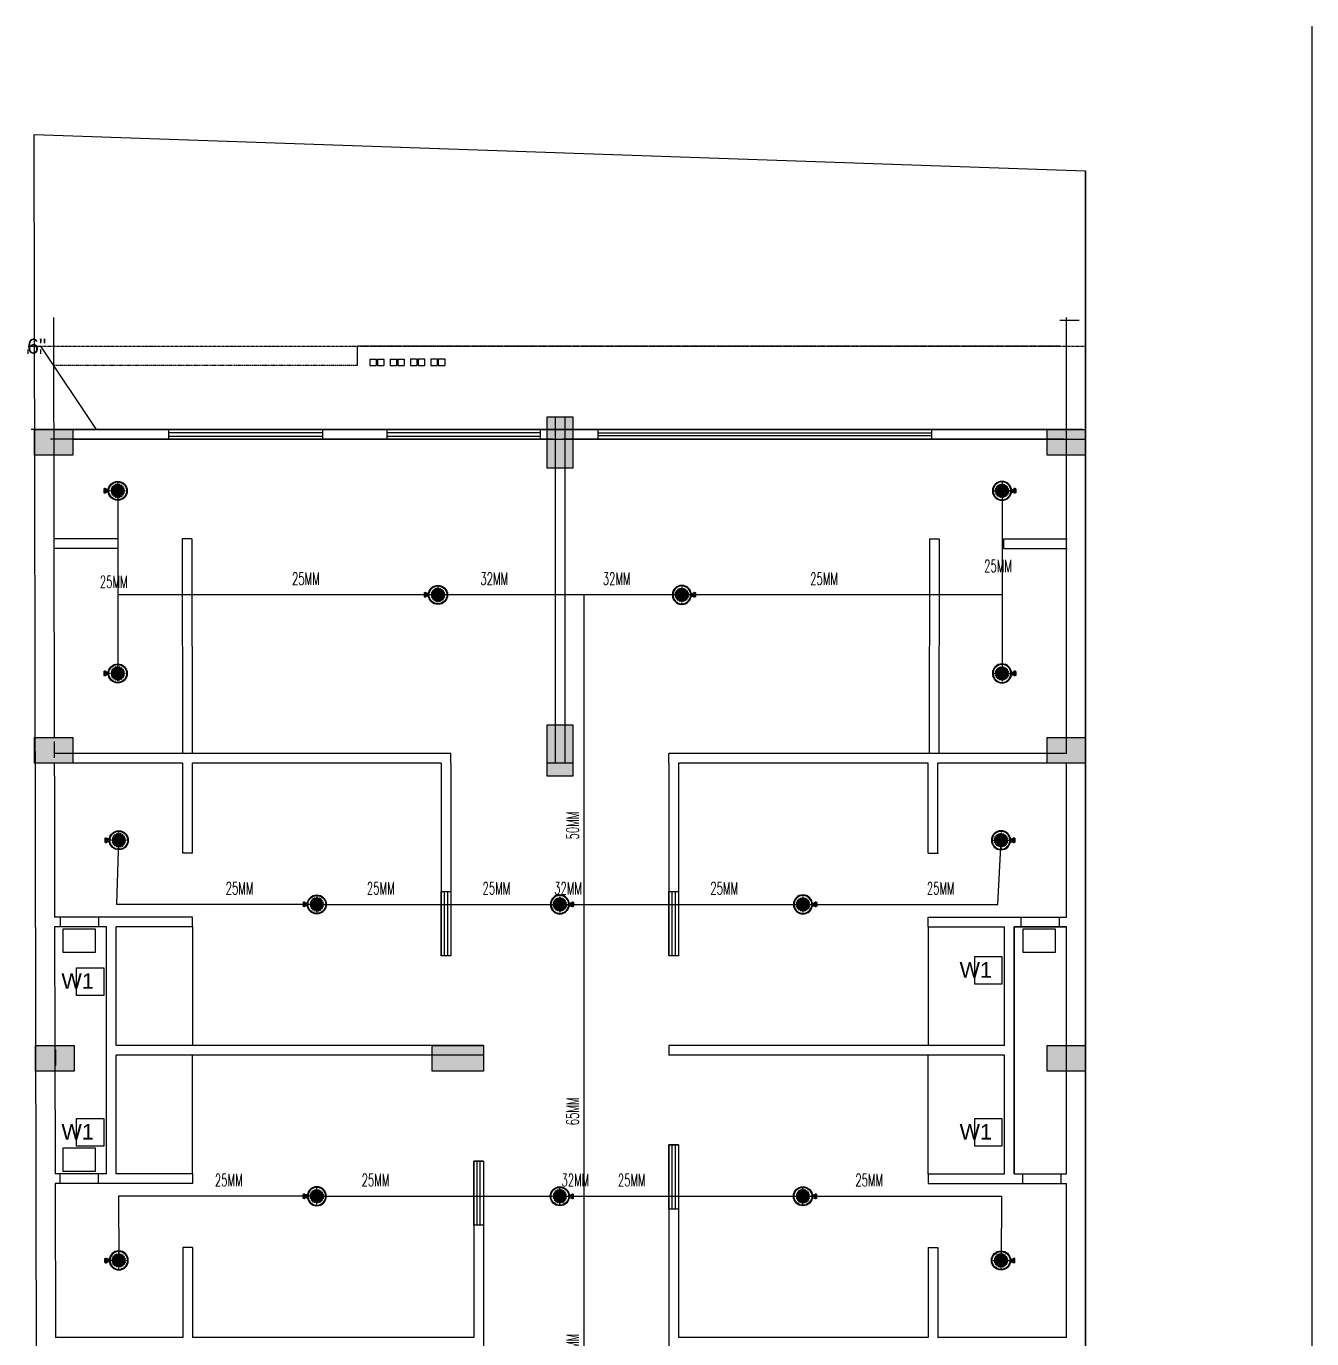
# Model space of a CAD drawing. Header units: inches. Extents: x 1162 to 4924, y 863 to 3182.
# Drawn here: x 2820 to 3421, y 2568 to 3182 of the extents above; entities that cross this region are included whole.
import ezdxf

# ---------------------------------------------------------------- set-up
doc = ezdxf.new("R2010")
doc.units = ezdxf.units.IN
doc.header["$MEASUREMENT"] = 0
doc.linetypes.add('CENTER', pattern=[2, 1.25, -0.25, 0.25, -0.25])
doc.linetypes.add('HIDDEN', pattern=[0.375, 0.25, -0.125])
for name, color, linetype in [('6', 7, 'Continuous'), ('DIM', 5, 'Continuous'), ('FATTN', 241, 'Continuous'), ('FITTING-FF-VISION', 1, 'Continuous'), ('SPR-3', 2, 'Continuous')]:
    doc.layers.add(name, color=color, linetype=linetype)
doc.layers.add('FIRE PIPE 100 MM', color=10, linetype='Continuous', lineweight=30)
doc.styles.get("Standard").update_dxf_attribs({"font": 'arial.ttf'})
doc.styles.add('TXT2', font='romans.shx', dxfattribs={"width": 0.75, "height": 200})
doc.dimstyles.new('GURU', dxfattribs={"dimscale": 0, "dimtxt": 18, "dimasz": 2, "dimexe": 3.5, "dimexo": 1.5, "dimgap": 2, "dimtad": 0, "dimdec": 1, "dimzin": 0, "dimdsep": 46, "dimlunit": 4, "dimtxsty": 'Standard', "dimcen": 4, "dimdle": 3.5, "dimclrd": 256, "dimclre": 256, "dimadec": 0, "dimazin": 3, "dimtfac": 1, "dimtdec": 1, "dimtmove": 1, "dimatfit": 1, "dimfxl": 1, "dimtolj": 1, "dimtzin": 0, "dimarcsym": 0})

# ---------------------------------------------------------------- blocks, each defined once
blk = doc.blocks.new('A$C55C7537F')
at = {"ltscale": 0.5}
blk.add_lwpolyline([(0, 12.72), (14.97, 12.72), (14.97, 1.68), (0, 1.68)], close=True, dxfattribs=at)
blk = doc.blocks.new('GR')
at = {"lineweight": -2, "ltscale": 0.5}
h = blk.add_hatch(color=6, dxfattribs=at)
h.dxf.hatch_style = 1
h.paths.add_polyline_path([(-1050617.69, -332445.8), (-1050629.69, -332445.8), (-1050629.69, -332469.8), (-1050617.69, -332469.8)])
h = blk.add_hatch(color=6, dxfattribs=at)
h.dxf.hatch_style = 1
h.paths.add_polyline_path([(-1050869.48, -332451.8), (-1050851.48, -332451.8), (-1050851.48, -332463.8), (-1050869.48, -332463.8)])
h = blk.add_hatch(color=6, dxfattribs=at)
h.dxf.hatch_style = 1
h.paths.add_polyline_path([(-1050395.78, -332451.8), (-1050377.78, -332451.8), (-1050377.78, -332463.8), (-1050395.78, -332463.8)])
h = blk.add_hatch(color=6, dxfattribs=at)
h.dxf.hatch_style = 1
h.paths.add_polyline_path([(-1050617.69, -332589.8), (-1050629.69, -332589.8), (-1050629.69, -332613.8), (-1050617.69, -332613.8)])
h = blk.add_hatch(color=6, dxfattribs=at)
h.dxf.hatch_style = 1
h.paths.add_polyline_path([(-1050869.48, -332595.8), (-1050851.48, -332595.8), (-1050851.48, -332607.8), (-1050869.48, -332607.8)])
h = blk.add_hatch(color=6, dxfattribs=at)
h.dxf.hatch_style = 1
h.paths.add_polyline_path([(-1050395.78, -332595.8), (-1050377.78, -332595.8), (-1050377.78, -332607.8), (-1050395.78, -332607.8)])
h = blk.add_hatch(color=6, dxfattribs=at)
h.dxf.hatch_style = 1
h.paths.add_polyline_path([(-1050868.88, -332739.8), (-1050850.88, -332739.8), (-1050850.88, -332751.8), (-1050868.88, -332751.8)])
h = blk.add_hatch(color=6, dxfattribs=at)
h.dxf.hatch_style = 1
h.paths.add_polyline_path([(-1050659.47, -332751.8), (-1050659.47, -332739.8), (-1050683.47, -332739.8), (-1050683.47, -332751.8)])
h = blk.add_hatch(color=6, dxfattribs=at)
h.dxf.hatch_style = 1
h.paths.add_polyline_path([(-1050395.78, -332739.8), (-1050377.78, -332739.8), (-1050377.78, -332751.8), (-1050395.78, -332751.8)])
for p, q in [((-1050860.19, -332597.7, -0.01), (-1050860.18, -332605.2, -0.01)), ((-1050859.59, -332741.7, -0.03), (-1050859.58, -332749.2, -0.03)), ((-1050659.47, -332739.8, 0), (-1050667.72, -332739.8, 0)), ((-1050659.47, -332739.8, 0), (-1050659.47, -332744.3, 0))]:
    blk.add_line(p, q, dxfattribs=at)
at = {"color": 6, "lineweight": -2, "ltscale": 0.5}
for points, elevation in [([(-1050629.69, -332445.8), (-1050617.69, -332445.8), (-1050617.69, -332469.8), (-1050629.69, -332469.8)], -0.01), ([(-1050869.48, -332451.8), (-1050851.48, -332451.8), (-1050851.48, -332463.8), (-1050869.48, -332463.8)], -0.01), ([(-1050395.78, -332451.8), (-1050377.78, -332451.8), (-1050377.78, -332463.8), (-1050395.78, -332463.8)], -0.01), ([(-1050629.69, -332589.8), (-1050617.69, -332589.8), (-1050617.69, -332613.8), (-1050629.69, -332613.8)], 0.01), ([(-1050869.48, -332595.8), (-1050851.48, -332595.8), (-1050851.48, -332607.8), (-1050869.48, -332607.8)], 0.01), ([(-1050395.78, -332595.8), (-1050377.78, -332595.8), (-1050377.78, -332607.8), (-1050395.78, -332607.8)], 0.01), ([(-1050868.88, -332739.8), (-1050850.88, -332739.8), (-1050850.88, -332751.8), (-1050868.88, -332751.8)], -0.01), ([(-1050659.47, -332739.8), (-1050659.47, -332751.8), (-1050683.47, -332751.8), (-1050683.47, -332739.8)], 0), ([(-1050395.78, -332739.8), (-1050377.78, -332739.8), (-1050377.78, -332751.8), (-1050395.78, -332751.8)], -0.01)]:
    blk.add_lwpolyline(points, close=True, dxfattribs=dict(at, elevation=elevation))
blk = doc.blocks.new('*D12')
at = {"lineweight": -2, "ltscale": 0.5, "transparency": 16777216}
for p, q in [((2820.4, 3032.06), (2826.03, 3032.05)), ((2820.19, 3030.57), (2820.19, 3028.57)), ((2826.23, 3030.56), (2826.23, 3028.55))]:
    blk.add_line(p, q, dxfattribs=at)
at = {"ltscale": 0.5, "transparency": 16777216}
for points in [[(2820.4, 3032.1), (2820.4, 3032.03), (2820.2, 3032.07)], [(2826.03, 3032.08), (2826.03, 3032.02), (2826.23, 3032.05)]]:
    blk.add_solid(points, dxfattribs=at)
at = {"layer": 'Defpoints', "color": 0, "ltscale": 0.5}
for p in [(2820.2, 3032.07, 0), (2826.23, 3032.06, 0), (2826.23, 3032.05)]:
    blk.add_point(p, dxfattribs=at)
at = {"color": 0, "lineweight": -2, "ltscale": 0.5, "transparency": 16777216, "insert": (2824.44, 3032.06), "char_height": 7, "attachment_point": 5, "rotation": 359.86233}
blk.add_mtext('\\A1;6"', dxfattribs=at)
blk = doc.blocks.new('WEWEQEWEE')
at = {"layer": 'FATTN', "color": 1}
for p, q in [((-232117, 57486, 0), (-232120, 57480, 0)), ((-232120, 57475, 0), (-232120, 57480, 0)), ((-232120, 57480, 0), (-232110, 57480, 0)), ((-232120, 57475, 0), (-232120, 57470, 0)), ((-232117, 57464, 0), (-232120, 57470, 0)), ((-232110, 57470, 0), (-232120, 57470, 0)), ((-232076, 57486, 0), (-232117, 57486, 0)), ((-232117, 57464, 0), (-232076, 57464, 0)), ((-232110, 57486, 0), (-232110, 57464, 0)), ((-232110, 57483, 0), (-232105, 57483, 0)), ((-232110, 57467, 0), (-232105, 57467, 0)), ((-232105, 57486, 0), (-232105, 57464, 0)), ((-232088, 57486, 0), (-232088, 57464, 0)), ((-232083, 57483, 0), (-232088, 57483, 0)), ((-232083, 57467, 0), (-232088, 57467, 0)), ((-232083, 57486, 0), (-232083, 57464, 0)), ((-232074, 57480, 0), (-232083, 57480, 0)), ((-232083, 57470, 0), (-232074, 57470, 0)), ((-232076, 57486, 0), (-232074, 57480, 0)), ((-232076, 57464, 0), (-232074, 57470, 0)), ((-232074, 57475, 0), (-232074, 57480, 0)), ((-232074, 57475, 0), (-232074, 57470, 0))]:
    blk.add_line(p, q, dxfattribs=at)
at = {"layer": 'FATTN', "color": 8, "linetype": 'CENTER'}
for p, q in [((-232111, 57480, 0), (-232111, 57480, 0)), ((-232111, 57470, 0), (-232111, 57480, 0)), ((-232111, 57470, 0), (-232111, 57470, 0)), ((-232110, 57478, 0), (-232110, 57472, 0)), ((-232105, 57477, 0), (-232088, 57477, 0)), ((-232105, 57477, 0), (-232088, 57477, 0)), ((-232105, 57473, 0), (-232088, 57473, 0)), ((-232105, 57473, 0), (-232088, 57473, 0)), ((-232093, 57473, 0), (-232093, 57477, 0)), ((-232093, 57475, 0), (-232092, 57477, 0)), ((-232092, 57473, 0), (-232091, 57477, 0)), ((-232091, 57473, 0), (-232090, 57477, 0)), ((-232090, 57473, 0), (-232089, 57477, 0)), ((-232089, 57473, 0), (-232088, 57475, 0)), ((-232080, 57479, 0), (-232083, 57479, 0)), ((-232083, 57478, 0), (-232083, 57477, 0)), ((-232083, 57477, 0), (-232083, 57473, 0)), ((-232080, 57477, 0), (-232083, 57477, 0)), ((-232080, 57473, 0), (-232083, 57473, 0)), ((-232083, 57473, 0), (-232083, 57472, 0)), ((-232083, 57471, 0), (-232080, 57471, 0)), ((-232080, 57472, 0), (-232080, 57478, 0)), ((-232080, 57473, 0), (-232079, 57477, 0)), ((-232080, 57477, 0), (-232076, 57477, 0)), ((-232080, 57477, 0), (-232075, 57477, 0)), ((-232080, 57473, 0), (-232075, 57473, 0)), ((-232080, 57473, 0), (-232076, 57473, 0)), ((-232079, 57473, 0), (-232078, 57477, 0)), ((-232077, 57473, 0), (-232077, 57477, 0)), ((-232076, 57477, 0), (-232076, 57473, 0)), ((-232075, 57477, 0), (-232076, 57477, 0)), ((-232076, 57473, 0), (-232076, 57475, 0)), ((-232076, 57473, 0), (-232075, 57473, 0)), ((-232075, 57473, 0), (-232075, 57477, 0))]:
    blk.add_line(p, q, dxfattribs=at)
for centre, radius, start, end in [((-232106, 57475, 0), 7.42, 141.555, 218.4448), ((-232110, 57478, 0), 0.192, 179.9999, 269.9999), ((-232110, 57472, 0), 0.192, 89.9999, 179.9999), ((-232105, 57477, 0), 0.942, 359.9999, 89.9999), ((-232105, 57473, 0), 0.942, 269.9999, 359.9999), ((-232088, 57477, 0), 0.942, 89.9999, 179.9999), ((-232088, 57473, 0), 0.942, 179.9999, 269.9999), ((-232082, 57478, 0), 1.37, 138.7698, 221.2301), ((-232075, 57475, 0), 7.71, 162.9384, 197.0615), ((-232082, 57472, 0), 1.37, 138.7698, 221.2301), ((-232081, 57478, 0), 1.37, 318.7698, 41.2301), ((-232087, 57475, 0), 7.71, 342.9384, 17.0615), ((-232081, 57472, 0), 1.37, 318.7698, 41.2301)]:
    blk.add_arc(centre, radius, start, end, dxfattribs=at)
blk = doc.blocks.new('rerrtrrttrrrte')
at = {"layer": 'FITTING-FF-VISION', "ltscale": 5}
h = blk.add_hatch(color=2, dxfattribs=at)
edge = h.paths.add_edge_path()
edge.add_line((-57394, 147360), (-57375, 147365))
edge.add_ellipse((-57444, 147348), major_axis=(-50.2, 50.2), ratio=1, start_angle=238.3066, end_angle=247.6934)
edge.add_line((-57379, 147376), (-57397, 147368))
edge.add_ellipse((-57444, 147348), major_axis=(-36.3, 36.3), ratio=1, start_angle=247.6934, end_angle=256.3066)
edge.add_line((-57400, 147375), (-57383, 147385))
edge.add_ellipse((-57444, 147348), major_axis=(-50.2, 50.2), ratio=1, start_angle=256.3066, end_angle=265.6934)
edge.add_line((-57390, 147395), (-57405, 147382))
edge.add_ellipse((-57444, 147348), major_axis=(-36.3, 36.3), ratio=1, start_angle=265.6934, end_angle=274.3066)
edge.add_line((-57411, 147387), (-57398, 147402))
edge.add_ellipse((-57444, 147348), major_axis=(50.2, 50.2), ratio=1, start_angle=4.3066, end_angle=13.6934)
edge.add_line((-57407, 147409), (-57417, 147392))
edge.add_ellipse((-57444, 147348), major_axis=(36.3, 36.3), ratio=1, start_angle=13.6934, end_angle=22.3066)
edge.add_line((-57424, 147396), (-57417, 147414))
edge.add_ellipse((-57444, 147348), major_axis=(-50.2, 50.2), ratio=1, start_angle=-67.6934, end_angle=-58.3066)
edge.add_line((-57428, 147417), (-57432, 147398))
edge.add_ellipse((-57444, 147348), major_axis=(36.3, 36.3), ratio=1, start_angle=31.6934, end_angle=40.3066)
edge.add_line((-57440, 147400), (-57438, 147419))
edge.add_ellipse((-57444, 147348), major_axis=(50.2, 50.2), ratio=1, start_angle=40.3066, end_angle=49.6934)
edge.add_line((-57450, 147419), (-57448, 147400))
edge.add_ellipse((-57444, 147348), major_axis=(-36.3, 36.3), ratio=1, start_angle=-40.3066, end_angle=-31.6934)
edge.add_line((-57456, 147398), (-57460, 147417))
edge.add_ellipse((-57444, 147348), major_axis=(50.2, 50.2), ratio=1, start_angle=58.3066, end_angle=67.6934)
edge.add_line((-57472, 147414), (-57464, 147396))
edge.add_ellipse((-57444, 147348), major_axis=(-36.3, 36.3), ratio=1, start_angle=-22.3066, end_angle=-13.6934)
edge.add_line((-57471, 147392), (-57481, 147409))
edge.add_ellipse((-57444, 147348), major_axis=(-50.2, 50.2), ratio=1, start_angle=-13.6934, end_angle=-4.3066)
edge.add_line((-57490, 147402), (-57478, 147387))
edge.add_ellipse((-57444, 147348), major_axis=(-36.3, 36.3), ratio=1, start_angle=-4.3066, end_angle=4.3066)
edge.add_line((-57483, 147382), (-57498, 147395))
edge.add_ellipse((-57444, 147348), major_axis=(-50.2, 50.2), ratio=1, start_angle=4.3066, end_angle=13.6934)
edge.add_line((-57505, 147385), (-57488, 147375))
edge.add_ellipse((-57444, 147348), major_axis=(-36.3, 36.3), ratio=1, start_angle=13.6934, end_angle=22.3066)
edge.add_line((-57491, 147368), (-57510, 147376))
edge.add_ellipse((-57444, 147348), major_axis=(-50.2, 50.2), ratio=1, start_angle=22.3066, end_angle=31.6934)
edge.add_line((-57513, 147365), (-57494, 147360))
edge.add_ellipse((-57444, 147348), major_axis=(36.3, 36.3), ratio=1, start_angle=121.6934, end_angle=130.3066)
edge.add_line((-57495, 147353), (-57515, 147354))
edge.add_ellipse((-57444, 147348), major_axis=(50.2, 50.2), ratio=1, start_angle=130.3066, end_angle=135)
edge.add_ellipse((-57444, 147348), major_axis=(50.2, 50.2), ratio=1, start_angle=135, end_angle=139.6934)
edge.add_line((-57515, 147343), (-57495, 147344))
edge.add_ellipse((-57444, 147348), major_axis=(-36.3, 36.3), ratio=1, start_angle=49.6934, end_angle=58.3066)
edge.add_line((-57494, 147337), (-57513, 147332))
edge.add_ellipse((-57444, 147348), major_axis=(50.2, 50.2), ratio=1, start_angle=148.3066, end_angle=157.6934)
edge.add_line((-57510, 147321), (-57491, 147329))
edge.add_ellipse((-57444, 147348), major_axis=(36.3, 36.3), ratio=1, start_angle=157.6934, end_angle=166.3066)
edge.add_line((-57488, 147322), (-57505, 147311))
edge.add_ellipse((-57444, 147348), major_axis=(50.2, 50.2), ratio=1, start_angle=166.3066, end_angle=175.6934)
edge.add_line((-57498, 147302), (-57483, 147315))
edge.add_ellipse((-57444, 147348), major_axis=(36.3, 36.3), ratio=1, start_angle=175.6934, end_angle=184.3066)
edge.add_line((-57478, 147309), (-57490, 147294))
edge.add_ellipse((-57444, 147348), major_axis=(50.2, 50.2), ratio=1, start_angle=184.3066, end_angle=193.6934)
edge.add_line((-57481, 147288), (-57471, 147305))
edge.add_ellipse((-57444, 147348), major_axis=(36.3, 36.3), ratio=1, start_angle=193.6934, end_angle=202.3066)
edge.add_line((-57464, 147301), (-57472, 147283))
edge.add_ellipse((-57444, 147348), major_axis=(-50.2, 50.2), ratio=1, start_angle=112.3066, end_angle=121.6934)
edge.add_line((-57460, 147279), (-57456, 147298))
edge.add_ellipse((-57444, 147348), major_axis=(36.3, 36.3), ratio=1, start_angle=211.6934, end_angle=220.3066)
edge.add_line((-57448, 147297), (-57450, 147278))
edge.add_ellipse((-57444, 147348), major_axis=(-50.2, 50.2), ratio=1, start_angle=130.3066, end_angle=139.6934)
edge.add_line((-57438, 147278), (-57440, 147297))
edge.add_ellipse((-57444, 147348), major_axis=(-36.3, 36.3), ratio=1, start_angle=139.6934, end_angle=148.3066)
edge.add_line((-57432, 147298), (-57428, 147279))
edge.add_ellipse((-57444, 147348), major_axis=(50.2, 50.2), ratio=1, start_angle=238.3066, end_angle=247.6934)
edge.add_line((-57417, 147283), (-57424, 147301))
edge.add_ellipse((-57444, 147348), major_axis=(36.3, 36.3), ratio=1, start_angle=247.6934, end_angle=256.3066)
edge.add_line((-57417, 147305), (-57407, 147288))
edge.add_ellipse((-57444, 147348), major_axis=(-50.2, 50.2), ratio=1, start_angle=166.3066, end_angle=175.6934)
edge.add_line((-57398, 147294), (-57411, 147309))
edge.add_ellipse((-57444, 147348), major_axis=(36.3, 36.3), ratio=1, start_angle=265.6934, end_angle=274.3066)
edge.add_line((-57405, 147315), (-57390, 147302))
edge.add_ellipse((-57444, 147348), major_axis=(50.2, 50.2), ratio=1, start_angle=274.3066, end_angle=283.6934)
edge.add_line((-57383, 147311), (-57400, 147322))
edge.add_ellipse((-57444, 147348), major_axis=(36.3, 36.3), ratio=1, start_angle=283.6934, end_angle=292.3066)
edge.add_line((-57397, 147329), (-57379, 147321))
edge.add_ellipse((-57444, 147348), major_axis=(50.2, 50.2), ratio=1, start_angle=292.3066, end_angle=301.6934)
edge.add_line((-57375, 147332), (-57394, 147337))
edge.add_ellipse((-57444, 147348), major_axis=(-36.3, 36.3), ratio=1, start_angle=211.6934, end_angle=220.3066)
edge.add_line((-57393, 147344), (-57373, 147343))
edge.add_ellipse((-57444, 147348), major_axis=(50.2, 50.2), ratio=1, start_angle=310.3066, end_angle=315.0016)
edge.add_ellipse((-57444, 147348), major_axis=(-50.2, 50.2), ratio=1, start_angle=225.0016, end_angle=229.6934)
edge.add_line((-57373, 147354), (-57393, 147353))
edge.add_ellipse((-57444, 147348), major_axis=(-36.3, 36.3), ratio=1, start_angle=229.6934, end_angle=238.3066)
at = {"layer": 'FITTING-FF-VISION', "color": 2}
for p, q in [((-57491, 147368), (-57510, 147376)), ((-57488, 147375), (-57505, 147385)), ((-57483, 147382), (-57498, 147395)), ((-57478, 147387), (-57490, 147402)), ((-57471, 147392), (-57481, 147409)), ((-57464, 147396), (-57472, 147414)), ((-57456, 147398), (-57460, 147417)), ((-57448, 147400), (-57450, 147419)), ((-57440, 147400), (-57438, 147419)), ((-57432, 147398), (-57428, 147417)), ((-57424, 147396), (-57417, 147414)), ((-57417, 147392), (-57407, 147409)), ((-57411, 147387), (-57398, 147402)), ((-57405, 147382), (-57390, 147395)), ((-57400, 147375), (-57383, 147385)), ((-57397, 147368), (-57379, 147376)), ((-57495, 147353), (-57515, 147354)), ((-57495, 147344), (-57515, 147343)), ((-57494, 147360), (-57513, 147365)), ((-57494, 147337), (-57513, 147332)), ((-57491, 147329), (-57510, 147321)), ((-57488, 147322), (-57505, 147311)), ((-57483, 147315), (-57498, 147302)), ((-57478, 147309), (-57490, 147294)), ((-57471, 147305), (-57481, 147288)), ((-57464, 147301), (-57472, 147283)), ((-57456, 147298), (-57460, 147279)), ((-57448, 147297), (-57450, 147278)), ((-57440, 147297), (-57438, 147278)), ((-57432, 147298), (-57428, 147279)), ((-57424, 147301), (-57417, 147283)), ((-57417, 147305), (-57407, 147288)), ((-57411, 147309), (-57398, 147294)), ((-57405, 147315), (-57390, 147302)), ((-57400, 147322), (-57383, 147311)), ((-57397, 147329), (-57379, 147321)), ((-57394, 147360), (-57375, 147365)), ((-57394, 147337), (-57375, 147332)), ((-57393, 147353), (-57373, 147354)), ((-57393, 147344), (-57373, 147343))]:
    blk.add_line(p, q, dxfattribs=at)
for radius, start, end in [(71, 157.3066, 166.6934), (71, 139.3066, 148.6934), (51.3, 148.6934, 157.3066), (51.3, 148.6934, 157.3066), (71, 121.3066, 130.6934), (51.3, 130.6934, 139.3066), (51.3, 130.6934, 139.3066), (71, 103.3066, 112.6934), (51.3, 112.6934, 121.3066), (51.3, 112.6934, 121.3066), (51.3, 94.6934, 103.3066), (51.3, 94.6934, 103.3066), (71, 85.3066, 94.6934), (51.3, 76.6934, 85.3066), (51.3, 76.6934, 85.3066), (71, 67.3066, 76.6934), (51.3, 58.6934, 67.3066), (51.3, 58.6934, 67.3066), (51.3, 40.6934, 49.3066), (51.3, 40.6934, 49.3066), (71, 49.3066, 58.6934), (51.3, 22.6934, 31.3066), (51.3, 22.6934, 31.3066), (71, 31.3066, 40.6934), (71, 13.3066, 22.6934), (71, 175.3066, 180), (71, 180, 184.6934), (71, 193.3066, 202.6934), (71, 211.3066, 220.6934), (51.3, 166.6934, 175.3066), (51.3, 166.6934, 175.3066), (51.3, 184.6934, 193.3066), (51.3, 184.6934, 193.3066), (51.3, 202.6934, 211.3066), (51.3, 202.6934, 211.3066), (71, 229.3066, 238.6934), (51.3, 220.6934, 229.3066), (51.3, 220.6934, 229.3066), (71, 247.3066, 256.6934), (51.3, 238.6934, 247.3066), (51.3, 238.6934, 247.3066), (51.3, 256.6934, 265.3066), (51.3, 256.6934, 265.3066), (71, 265.3066, 274.6934), (51.3, 274.6934, 283.3066), (51.3, 274.6934, 283.3066), (71, 283.3066, 292.6934), (51.3, 292.6934, 301.3066), (51.3, 292.6934, 301.3066), (51.3, 310.6934, 319.3066), (51.3, 310.6934, 319.3066), (71, 301.3066, 310.6934), (51.3, 328.6934, 337.3066), (51.3, 328.6934, 337.3066), (51.3, 4.6934, 13.3066), (51.3, 4.6934, 13.3066), (51.3, 346.6934, 355.3066), (51.3, 346.6934, 355.3066), (71, 319.3066, 328.6934), (71, 337.3066, 346.6934), (71, 0, 4.6934), (71, 355.3066, 0)]:
    blk.add_arc((-57444, 147348), radius, start, end, dxfattribs=at)
at = {"layer": 'SPR-3', "color": 8, "linetype": 'CENTER'}
for p, q in [((-57444, 147450), (-57444, 147247)), ((-57343, 147348), (-57590, 147348))]:
    blk.add_line(p, q, dxfattribs=at)
at = {"layer": 'SPR-3', "color": 1}
for p, q in [((-57544, 147363), (-57568, 147363)), ((-57544, 147333), (-57568, 147333))]:
    blk.add_line(p, q, dxfattribs=at)
for radius in [101, 94.3]:
    blk.add_circle((-57444, 147348), radius, dxfattribs=at)
blk.add_arc((-57455, 147348), 90.5, 170.4585, 189.536, dxfattribs=at)
at = {"layer": 'DIM', "color": 3, "rotation": 270}
blk.add_blockref('WEWEQEWEE', (-115054, -84748, 0), dxfattribs=at)

msp = doc.modelspace()

# ---------------------------------------------------------------- hatches: boundary and pattern name
at = {"lineweight": -2, "ltscale": 0.5}
h = msp.add_hatch(color=6, dxfattribs=at)
h.dxf.hatch_style = 1
h.paths.add_polyline_path([(3075.11, 2999.06), (3063.11, 2999.06), (3063.11, 2975.06), (3075.11, 2975.06)])
h = msp.add_hatch(color=6, dxfattribs=at)
h.dxf.hatch_style = 1
h.paths.add_polyline_path([(2823.32, 2993.06), (2841.32, 2993.06), (2841.32, 2981.06), (2823.32, 2981.06)])
h = msp.add_hatch(color=6, dxfattribs=at)
h.dxf.hatch_style = 1
h.paths.add_polyline_path([(3297.03, 2993.06), (3315.03, 2993.06), (3315.03, 2981.06), (3297.03, 2981.06)])
h = msp.add_hatch(color=6, dxfattribs=at)
h.dxf.hatch_style = 1
h.paths.add_polyline_path([(3075.11, 2855.06), (3063.11, 2855.06), (3063.11, 2831.06), (3075.11, 2831.06)])
h = msp.add_hatch(color=6, dxfattribs=at)
h.dxf.hatch_style = 1
h.paths.add_polyline_path([(2823.32, 2849.06), (2841.32, 2849.06), (2841.32, 2837.06), (2823.32, 2837.06)])
h = msp.add_hatch(color=6, dxfattribs=at)
h.dxf.hatch_style = 1
h.paths.add_polyline_path([(3297.03, 2849.06), (3315.03, 2849.06), (3315.03, 2837.06), (3297.03, 2837.06)])
h = msp.add_hatch(color=6, dxfattribs=at)
h.dxf.hatch_style = 1
h.paths.add_polyline_path([(2823.92, 2705.06), (2841.92, 2705.06), (2841.92, 2693.06), (2823.92, 2693.06)])
h = msp.add_hatch(color=6, dxfattribs=at)
h.dxf.hatch_style = 1
h.paths.add_polyline_path([(3033.33, 2693.06), (3033.33, 2705.06), (3009.33, 2705.06), (3009.33, 2693.06)])
h = msp.add_hatch(color=6, dxfattribs=at)
h.dxf.hatch_style = 1
h.paths.add_polyline_path([(3297.02, 2705.06), (3315.02, 2705.06), (3315.02, 2693.06), (3297.02, 2693.06)])

# ---------------------------------------------------------------- linework, layer by layer
for p, q in [((2823.03, 3131.06, 0), (2826.22, 1584.06, 0)), ((2823.16, 3131.05, 0), (3315.03, 3114.06, 0)), ((3315.03, 3114.06, 0), (3315.03, 2396.06, 0)), ((3315.03, 935.06, 0), (3315.03, 3114.06, 0)), ((2832.21, 3045.56, 0), (2832.61, 2849.06, 0)), ((3306.03, 2981.06, 0), (3306.03, 3045.56, 0)), ((3312.03, 3044.07, 0.02), (3303.03, 3044.07, 0.02)), ((2974.24, 3032.06, 0), (2974.25, 3023.06, 0)), ((2980.24, 3032.07, 0), (2980.24, 3032.06, 0)), ((2983.24, 3032.07, 0), (2983.24, 3032.06, 0)), ((3067.08, 2837.06, 0.01), (3067.08, 2999.07, 0.01)), ((3071.58, 2837.06, 0.01), (3071.58, 2999.07, 0.01)), ((2941.99, 2993.06, 0), (2821.89, 2993.06, 0)), ((2856.37, 2993.07, 0), (2856.37, 2993.06, 0)), ((3313.72, 2993.06, 0.02), (2941.99, 2993.06, 0)), ((3065.78, 2988.56, 0), (2830.9, 2988.56, 0)), ((3194.13, 2988.56, 0.01), (3070.28, 2988.56, 0)), ((3304.72, 2988.56, -0.01), (3193.72, 2988.56, 0)), ((3306.03, 2841.56, 0), (3306.03, 2981.06, 0)), ((2862.42, 2942.06, 0), (2832.63, 2942.06, 0)), ((2862.42, 2941.99, 0), (2862.43, 2937.56, 0)), ((2892.42, 2942.06, 0), (2892.63, 2841.56, 0)), ((2896.92, 2942.06, 0), (2892.42, 2942.06, 0)), ((2896.92, 2942.06, 0), (2897.13, 2841.56, 0)), ((3242.07, 2942.06, 0), (3241.86, 2841.56, 0)), ((3242.07, 2942.06, 0), (3246.57, 2942.06, 0)), ((3246.57, 2942.06, 0), (3246.36, 2841.56, 0)), ((3276.57, 2941.99, 0), (3276.56, 2937.56, 0)), ((3276.57, 2942.06, 0), (3306.36, 2942.06, 0)), ((2862.43, 2937.56, 0), (2832.63, 2937.56, 0)), ((3276.56, 2937.56, 0), (3306.36, 2937.56, 0)), ((2832.61, 2847.15, 0), (2832.63, 2839.65, 0)), ((3018.08, 2841.56, 0.01), (2832.63, 2841.56, 0)), ((2832.64, 2837.06, 0), (2832.66, 2825.06, 0)), ((2892.76, 2837.06, 0), (2832.64, 2837.06, 0)), ((2892.76, 2795.06, 0), (2892.76, 2837.06, 0)), ((3013.58, 2837.06, 0.01), (2897.26, 2837.06, 0)), ((2897.26, 2795.06, 0), (2897.26, 2837.06, 0)), ((3013.58, 2837.06, 0.01), (3013.58, 2747.06, 0.01)), ((3018.08, 2837.06, 0.01), (3018.08, 2841.56, 0.01)), ((3018.08, 2837.06, 0.01), (3018.08, 2747.06, 0.01)), ((3075.11, 2837.06, 0.01), (3063.11, 2837.06, 0.01)), ((3306.03, 2841.56, 0.02), (3120.08, 2841.56, 0.01)), ((3120.08, 2837.06, 0.01), (3120.08, 2841.56, 0.01)), ((3120.08, 2837.06, 0.01), (3120.08, 2747.06, 0.01)), ((3241.41, 2837.06, 0.02), (3124.58, 2837.06, 0.01)), ((3124.58, 2837.06, 0.01), (3124.58, 2747.06, 0.01)), ((3241.41, 2795.06, 0), (3241.41, 2837.06, 0)), ((3306.03, 2837.06, 0.02), (3245.91, 2837.06, 0.02)), ((3245.91, 2795.06, 0), (3245.91, 2837.06, 0)), ((3306.03, 2765.06, 0), (3306.03, 2837.06, 0)), ((2832.66, 2825.06, 0), (2832.77, 2772.56, 0)), ((2897.26, 2795.06, 0), (2892.76, 2795.06, 0)), ((3241.41, 2795.06, 0), (3245.91, 2795.06, 0)), ((2832.77, 2772.56, 0), (2832.79, 2765.06, 0)), ((2897.26, 2765.06, 0), (2832.79, 2765.06, 0)), ((2835.48, 2760.56, 0), (2835.48, 2765.06, 0)), ((2853.48, 2760.56, 0), (2853.48, 2765.06, 0)), ((2897.26, 2760.56, 0), (2897.26, 2765.06, 0)), ((3241.41, 2765.06, 0), (3306.03, 2765.06, 0)), ((3241.41, 2760.56, 0), (3241.41, 2765.06, 0)), ((3284.84, 2760.56, 0), (3284.84, 2765.06, 0)), ((3302.84, 2760.56, 0), (3302.84, 2765.06, 0)), ((2832.8, 2760.56, 0), (2832.91, 2705.06, 0)), ((2857.04, 2760.56, 0), (2832.8, 2760.56, 0)), ((2857.04, 2760.56, 0), (2832.8, 2760.56, 0)), ((2857.04, 2645.06, 0), (2857.04, 2760.56, 0)), ((2897.26, 2760.56, 0), (2861.54, 2760.56, 0)), ((2861.54, 2705.06, 0), (2861.54, 2760.56, 0)), ((2897.26, 2760.56, 0), (2897.26, 2705.06, 0)), ((3241.41, 2760.56, 0), (3277.13, 2760.56, 0)), ((3241.41, 2760.56, 0), (3241.41, 2705.06, 0)), ((3277.13, 2705.06, 0), (3277.13, 2760.56, 0)), ((3281.63, 2760.56, 0), (3306.03, 2760.56, 0)), ((3281.63, 2645.06, 0), (3281.63, 2760.56, 0)), ((3306.03, 2705.06, 0), (3306.03, 2760.56, 0)), ((3018.08, 2747.06, 0.01), (3013.58, 2747.06, 0.01)), ((3124.58, 2747.06, 0.01), (3120.08, 2747.06, 0.01)), ((3306.03, 2645.06, 0), (3306.03, 2743.09, 0)), ((2832.91, 2705.06, 0), (2833.04, 2645.06, 0)), ((2833.21, 2703.15, -0.02), (2833.23, 2695.65, -0.02)), ((3025.08, 2705.06, 0.01), (2861.54, 2705.06, 0)), ((3018.08, 2705.07, 0.01), (3018.08, 2705.06, 0.01)), ((3033.33, 2705.06, 0.01), (3025.08, 2705.06, 0.01)), ((3033.33, 2705.06, 0.01), (3033.33, 2700.56, 0.01)), ((3277.13, 2705.06, 0.02), (3120.08, 2705.06, 0.01)), ((3120.08, 2705.06, 0.01), (3120.08, 2700.56, 0.01)), ((3033.33, 2700.56, 0.01), (2861.54, 2700.56, 0)), ((2861.54, 2645.06, 0), (2861.54, 2700.56, 0)), ((2897.26, 2645.06, 0), (2897.26, 2700.56, 0)), ((3033.33, 2698.56, 0.01), (3033.33, 2693.06, 0.01)), ((3277.13, 2700.56, 0.02), (3120.08, 2700.56, 0.01)), ((3241.41, 2645.06, 0), (3241.41, 2700.56, 0)), ((3277.13, 2645.06, 0), (3277.13, 2700.56, 0)), ((2833.01, 2658.56, 0), (2832.92, 2658.56, 0)), ((3124.58, 2658.56, 0.01), (3120.08, 2658.56, 0.01)), ((3120.08, 2658.56, 0.01), (3120.08, 2564.06, 0.01)), ((3124.58, 2658.56, 0.01), (3124.58, 2568.56, 0.01)), ((3033.33, 2651.06, 0.01), (3028.83, 2651.06, 0.01)), ((3028.83, 2651.06, 0.01), (3028.83, 2568.56, 0.01)), ((3033.33, 2651.06, 0.01), (3033.33, 2473.81, 0.01)), ((2857.04, 2645.06, 0), (2833.04, 2645.06, 0)), ((2833.05, 2640.56, 0), (2833.19, 2568.56, 0)), ((2897.26, 2640.56, 0), (2833.05, 2640.56, 0)), ((2835.37, 2640.56, 0), (2835.37, 2645.06, 0)), ((2853.37, 2640.56, 0), (2853.37, 2645.06, 0)), ((2897.26, 2645.06, 0), (2861.54, 2645.06, 0)), ((2897.26, 2645.06, 0), (2897.26, 2640.56, 0)), ((3241.41, 2645.06, 0), (3277.13, 2645.06, 0)), ((3241.41, 2645.06, 0), (3241.41, 2640.56, 0)), ((3241.41, 2640.56, 0), (3306.03, 2640.56, 0)), ((3281.63, 2645.06, 0), (3306.03, 2645.06, 0)), ((3285.6, 2640.56, 0), (3285.6, 2645.06, 0)), ((3303.6, 2640.56, 0), (3303.6, 2645.06, 0)), ((3306.03, 2568.56, 0), (3306.03, 2640.56, 0)), ((2897.26, 2610.56, 0), (2892.76, 2610.56, 0)), ((2892.76, 2610.56, 0), (2892.76, 2568.56, 0)), ((2897.26, 2610.56, 0), (2897.26, 2568.56, 0)), ((3241.41, 2610.56, 0), (3245.91, 2610.56, 0)), ((3241.41, 2610.56, 0), (3241.41, 2568.56, 0)), ((3245.91, 2610.56, 0), (3245.91, 2568.56, 0)), ((2892.76, 2568.56, 0), (2833.19, 2568.56, 0)), ((3028.83, 2568.56, 0.01), (2897.26, 2568.56, 0)), ((3241.41, 2568.56, 0.02), (3124.58, 2568.56, 0.01)), ((3306.03, 2568.56, 0.02), (3245.91, 2568.56, 0.02))]:
    msp.add_line(p, q, dxfattribs=at)
at = {"color": 6, "lineweight": -2, "ltscale": 0.5}
for p, q in [((2826.24, 3032.05, 0), (2852.19, 2993.07, 0)), ((2980.25, 3026.07, 0), (2980.25, 3023.07, 0)), ((2980.25, 3026.07, 0), (2983.25, 3026.07, 0)), ((2983.25, 3026.07, 0), (2983.25, 3023.07, 0)), ((2983.75, 3026.07, 0), (2986.75, 3026.08, 0)), ((2983.75, 3026.07, 0), (2983.75, 3023.07, 0)), ((2986.75, 3026.08, 0), (2986.75, 3023.08, 0)), ((2989.75, 3026.09, 0), (2989.75, 3023.09, 0)), ((2989.75, 3026.09, 0), (2989.75, 3023.09, 0)), ((2989.75, 3026.09, 0), (2992.75, 3026.09, 0)), ((2992.75, 3026.09, 0), (2992.75, 3023.09, 0)), ((2993.25, 3026.09, 0), (2996.25, 3026.1, 0)), ((2993.25, 3026.09, 0), (2993.25, 3023.09, 0)), ((2996.25, 3026.1, 0), (2996.25, 3023.1, 0)), ((2999.25, 3026.11, 0), (2999.25, 3023.11, 0)), ((2999.25, 3026.11, 0), (2999.25, 3023.11, 0)), ((2999.25, 3026.11, 0), (3002.25, 3026.11, 0)), ((3002.25, 3026.11, 0), (3002.25, 3023.11, 0)), ((3002.75, 3026.11, 0), (3005.75, 3026.12, 0)), ((3002.75, 3026.11, 0), (3002.75, 3023.11, 0)), ((3005.75, 3026.12, 0), (3005.75, 3023.12, 0)), ((3008.75, 3026.13, 0), (3008.75, 3023.13, 0)), ((3008.75, 3026.13, 0), (3008.75, 3023.13, 0)), ((3008.75, 3026.13, 0), (3011.75, 3026.13, 0)), ((3011.75, 3026.13, 0), (3011.75, 3023.13, 0)), ((3012.25, 3026.13, 0), (3015.25, 3026.14, 0)), ((3012.25, 3026.13, 0), (3012.25, 3023.13, 0)), ((3015.25, 3026.14, 0), (3015.25, 3023.14, 0)), ((2980.25, 3023.07, 0), (2983.25, 3023.07, 0)), ((2983.75, 3023.07, 0), (2986.75, 3023.08, 0)), ((2989.75, 3023.09, 0), (2992.75, 3023.09, 0)), ((2993.25, 3023.09, 0), (2996.25, 3023.1, 0)), ((2999.25, 3023.11, 0), (3002.25, 3023.11, 0)), ((3002.75, 3023.11, 0), (3005.75, 3023.12, 0)), ((3008.75, 3023.13, 0), (3011.75, 3023.13, 0)), ((3012.25, 3023.13, 0), (3015.25, 3023.14, 0))]:
    msp.add_line(p, q, dxfattribs=at)
at = {"color": 152, "linetype": 'HIDDEN', "lineweight": -2, "ltscale": 2, "true_color": 0x2776bb}
for p, q in [((3303.03, 3032.06, 0), (2974.24, 3032.06, 0)), ((2974.25, 3023.06, 0), (2832.23, 3023.06, 0))]:
    msp.add_line(p, q, dxfattribs=at)
at = {"color": 5, "lineweight": -2, "ltscale": 0.5}
for p, q in [((2886.11, 2993.07, 0), (2886.11, 2988.57, 0)), ((2886.11, 2991.69, 0), (2958.11, 2991.69, 0)), ((2886.11, 2989.96, 0), (2958.11, 2989.96, 0)), ((2958.11, 2993.07, 0), (2958.11, 2988.57, 0)), ((2988.11, 2993.07, 0), (2988.11, 2988.57, 0)), ((2988.11, 2991.69, 0), (3060.11, 2991.69, 0)), ((2988.11, 2989.96, 0), (3060.11, 2989.96, 0)), ((3060.11, 2988.56, 0), (3060.11, 2993.07, 0)), ((3087.03, 2988.57, 0), (3087.03, 2993.07, 0)), ((3087.03, 2991.51, 0), (3243.03, 2991.51, 0)), ((3087.03, 2990.3, 0), (3243.03, 2990.3, 0)), ((3243.03, 2988.57, 0), (3243.03, 2993.07, 0))]:
    msp.add_line(p, q, dxfattribs=at)
at = {"color": 251, "linetype": 'HIDDEN', "lineweight": -2, "ltscale": 0.5, "true_color": 0x636466, "elevation": 0}
msp.add_lwpolyline([(2823.24, 3032.07), (3315.03, 3032.07)], dxfattribs=at)
at = {"color": 6, "lineweight": -2, "ltscale": 0.5}
for points, elevation in [([(3063.11, 2999.06), (3075.11, 2999.06), (3075.11, 2975.06), (3063.11, 2975.06)], 0), ([(2823.32, 2993.06), (2841.32, 2993.06), (2841.32, 2981.06), (2823.32, 2981.06)], 0), ([(3297.03, 2993.06), (3315.03, 2993.06), (3315.03, 2981.06), (3297.03, 2981.06)], 0), ([(3063.11, 2855.06), (3075.11, 2855.06), (3075.11, 2831.06), (3063.11, 2831.06)], 0.02), ([(2823.32, 2849.06), (2841.32, 2849.06), (2841.32, 2837.06), (2823.32, 2837.06)], 0.02), ([(3297.03, 2849.06), (3315.03, 2849.06), (3315.03, 2837.06), (3297.03, 2837.06)], 0.02), ([(3306.03, 2760.56), (3281.63, 2760.56), (3281.63, 2645.06), (3306.03, 2645.06)], 0), ([(2823.92, 2705.06), (2841.92, 2705.06), (2841.92, 2693.06), (2823.92, 2693.06)], 0), ([(3033.33, 2705.06), (3033.33, 2693.06), (3009.33, 2693.06), (3009.33, 2705.06)], 0.01), ([(3297.02, 2705.06), (3315.02, 2705.06), (3315.02, 2693.06), (3297.02, 2693.06)], 0)]:
    msp.add_lwpolyline(points, close=True, dxfattribs=dict(at, elevation=elevation))
at = {"lineweight": -2, "ltscale": 0.5, "elevation": 0}
for points in [[(2841.32, 2993.07), (3315.03, 2993.07)], [(2841.32, 2988.57), (3315.03, 2988.57)]]:
    msp.add_lwpolyline(points, dxfattribs=at)
at = {"color": 5, "lineweight": -2, "ltscale": 0.5, "elevation": 0}
msp.add_lwpolyline([(3245.91, 2795.06), (3245.91, 2794.72)], dxfattribs=at)
at = {"color": 5, "lineweight": -2, "ltscale": 0.5}
for points, elevation in [([(3013.58, 2747.06), (3013.58, 2777.06), (3018.08, 2777.06), (3018.08, 2747.06)], -0.01), ([(3015.18, 2747.06), (3015.18, 2777.06), (3016.49, 2777.06), (3016.49, 2747.06)], -0.01), ([(3120.08, 2747.06), (3120.08, 2777.06), (3124.58, 2777.06), (3124.58, 2747.06)], -0.01), ([(3121.68, 2747.06), (3121.68, 2777.06), (3122.99, 2777.06), (3122.99, 2747.06)], -0.01), ([(3120.08, 2628.56), (3120.08, 2658.56), (3124.58, 2658.56), (3124.58, 2628.56)], 0), ([(3121.68, 2628.56), (3121.68, 2658.56), (3122.99, 2658.56), (3122.99, 2628.56)], 0), ([(3028.83, 2621.06), (3028.83, 2651.06), (3033.33, 2651.06), (3033.33, 2621.06)], 0.01), ([(3030.43, 2621.06), (3030.43, 2651.06), (3031.74, 2651.06), (3031.74, 2621.06)], 0.01)]:
    msp.add_lwpolyline(points, close=True, dxfattribs=dict(at, elevation=elevation))
at = {"lineweight": -2, "ltscale": 0.5, "elevation": 0}
for points in [[(3263.16, 2746.73), (3275.89, 2746.73), (3275.89, 2733.73), (3263.16, 2733.73)], [(2843.07, 2741.46), (2855.8, 2741.46), (2855.8, 2728.46), (2843.07, 2728.46)], [(2843.07, 2670.98), (2855.8, 2670.98), (2855.8, 2657.98), (2843.07, 2657.98)], [(3263.16, 2670.98), (3275.89, 2670.98), (3275.89, 2657.98), (3263.16, 2657.98)]]:
    msp.add_lwpolyline(points, close=True, dxfattribs=at)
at = {"lineweight": -2, "ltscale": 0.5}
msp.add_arc((2892.42, 2942.06, 0), 30, 180, 180.12399, dxfattribs=at)
at = {"layer": '6', "color": 6, "lineweight": -2, "ltscale": 0.5}
msp.add_line((3420.79, 3181.71), (3420.79, 863.46), dxfattribs=at)
at = {"layer": 'FIRE PIPE 100 MM', "ltscale": 0.5}
for p, q in [((2862.3, 2964.47, 0), (2862.3, 2879.07, 0)), ((3275.92, 2964.47, 0), (3275.92, 2879.07, 0)), ((3275.92, 2915.81, 0), (2862.3, 2915.81, 0)), ((3080.54, 2221.4, 0), (3080.54, 2915.81, 0)), ((2861.87, 2771.06, 0), (2862.78, 2801.06, 0)), ((3273.94, 2771.06, 0), (3275.45, 2801.06, 0)), ((2955.42, 2771.06, 0), (2861.87, 2771.06, 0)), ((2955.42, 2771.06, 0), (3182.8, 2771.06, 0)), ((3182.8, 2771.06, 0), (3273.94, 2771.06, 0)), ((2955.42, 2634.56, 0), (2862.6, 2634.56, 0)), ((2862.6, 2634.56, 0), (2862.78, 2604.56, 0)), ((2955.42, 2634.56, 0), (3182.8, 2634.56, 0)), ((3182.8, 2634.56, 0), (3275.67, 2634.56, 0)), ((3275.67, 2634.56, 0), (3275.45, 2604.56, 0))]:
    msp.add_line(p, q, dxfattribs=at)

# ---------------------------------------------------------------- block references
at = {"color": 5, "lineweight": -2}
msp.add_blockref('GR', (1053692.8, 335444.87, 0.01), dxfattribs=at)
at = {"lineweight": -2, "ltscale": 0.5}
for p in [(2836.74, 2746.95, 0), (3285.73, 2746.95, 0), (2836.74, 2644.45, 0)]:
    msp.add_blockref('A$C55C7537F', p, dxfattribs=at)
at = {"layer": 'DIM', "color": 3, "yscale": 0.0442292488591647, "zscale": 0.0442292488591647}
for p, xscale in [((5403.01, -3552.63, 0), 0.0442292488591647), ((735.21, -3552.63, 0), -0.0442292488591647), ((5552.8, -3601.3, 0), 0.0442292488591647), ((585.42, -3601.3, 0), -0.0442292488591647), ((5403.01, -3638.04, 0), 0.0442292488591647), ((735.21, -3638.04, 0), -0.0442292488591647), ((5403.49, -3716.05, 0), 0.0442292488591647), ((734.74, -3716.05, 0), -0.0442292488591647), ((5496.13, -3746.05, 0), 0.0442292488591647), ((528.37, -3746.05, 0.01), -0.0442292488591647), ((642.09, -3746.05, 0), -0.0442292488591647)]:
    msp.add_blockref('rerrtrrttrrrte', p, dxfattribs=dict(at, xscale=xscale))
at = {"layer": 'DIM', "color": 3, "yscale": 0.0442292488591647, "zscale": 0.0442292488591647, "rotation": 180}
for p, xscale in [((5496.13, 9151.66, 0), -0.0442292488591647), ((528.37, 9151.66, 0.01), 0.0442292488591647), ((642.09, 9151.66, 0), 0.0442292488591647), ((5403.49, 9121.66, 0), -0.0442292488591647), ((734.74, 9121.66, 0), 0.0442292488591647)]:
    msp.add_blockref('rerrtrrttrrrte', p, dxfattribs=dict(at, xscale=xscale))

# ---------------------------------------------------------------- texts
at = {"lineweight": -2, "char_height": 7.24, "attachment_point": 2}
for insert in [(3263.66, 2744.09, 0), (2843.56, 2738.83, 0), (2843.56, 2668.35, 0), (3263.66, 2668.35, 0)]:
    msp.add_mtext('\\pxql;W1', dxfattribs=dict(at, insert=insert))
at = {"layer": 'FIRE PIPE 100 MM', "ltscale": 0.5, "extrusion": (3.71014e-14, 0.001905, 0.999998), "style": 'TXT2', "width": 0.6}
for s, p in [('25MM', (3267.55, 2926.44, 5.57)), ('25MM', (2853.93, 2919.03, 5.56)), ('25MM', (2943.81, 2920.48, 5.56)), ('32MM', (3031.93, 2920.48, 5.56)), ('32MM', (3089.17, 2920.48, 5.56)), ('25MM', (3186.16, 2920.48, 5.56)), ('25MM', (2912.8, 2775.73, 5.29)), ('25MM', (2978.84, 2775.73, 5.29)), ('25MM', (3032.92, 2775.73, 5.29)), ('32MM', (3066.42, 2775.73, 5.29)), ('25MM', (3139.5, 2775.73, 5.29)), ('25MM', (3240.72, 2775.73, 5.29)), ('25MM', (2907.75, 2639.23, 5.03)), ('25MM', (2976.38, 2639.23, 5.03)), ('32MM', (3069.84, 2639.23, 5.03)), ('25MM', (3096.19, 2639.23, 5.03)), ('25MM', (3207.29, 2639.23, 5.03))]:
    msp.add_text(s, height=5.749, rotation=359.99952, dxfattribs=at).set_placement(p)
at = {"layer": 'FIRE PIPE 100 MM', "ltscale": 0.5, "extrusion": (-0.001905, 3.7101e-14, 0.999998), "style": 'TXT2', "width": 0.6}
for s, p in [('50MM', (3077.9, 2801.39, -5.86)), ('65MM', (3077.9, 2667.77, -5.86)), ('65MM', (3077.9, 2557.27, -5.86))]:
    msp.add_text(s, height=5.749, rotation=89.99952, dxfattribs=at).set_placement(p)

# ---------------------------------------------------------------- dimensions: what is measured, and where the dimension line sits
at = {"color": 6, "lineweight": -2, "ltscale": 0.5}
dim = msp.add_linear_dim(base=(2826.23, 3032.05, 0), p1=(2820.2, 3032.07, 0), p2=(2826.23, 3032.06, 0), angle=359.86233, dimstyle='GURU', override={"dimscale": 1, "dimtxt": 7, "dimasz": 0.2, "dimcen": 0, "dimfxl": 3}, dxfattribs=at)
dim.commit()
dim.dimension.update_dxf_attribs({"geometry": '*D12', "text_midpoint": (2824.44, 3032.06, 0), "dimtype": 161})

doc.saveas('drawing.dxf')
